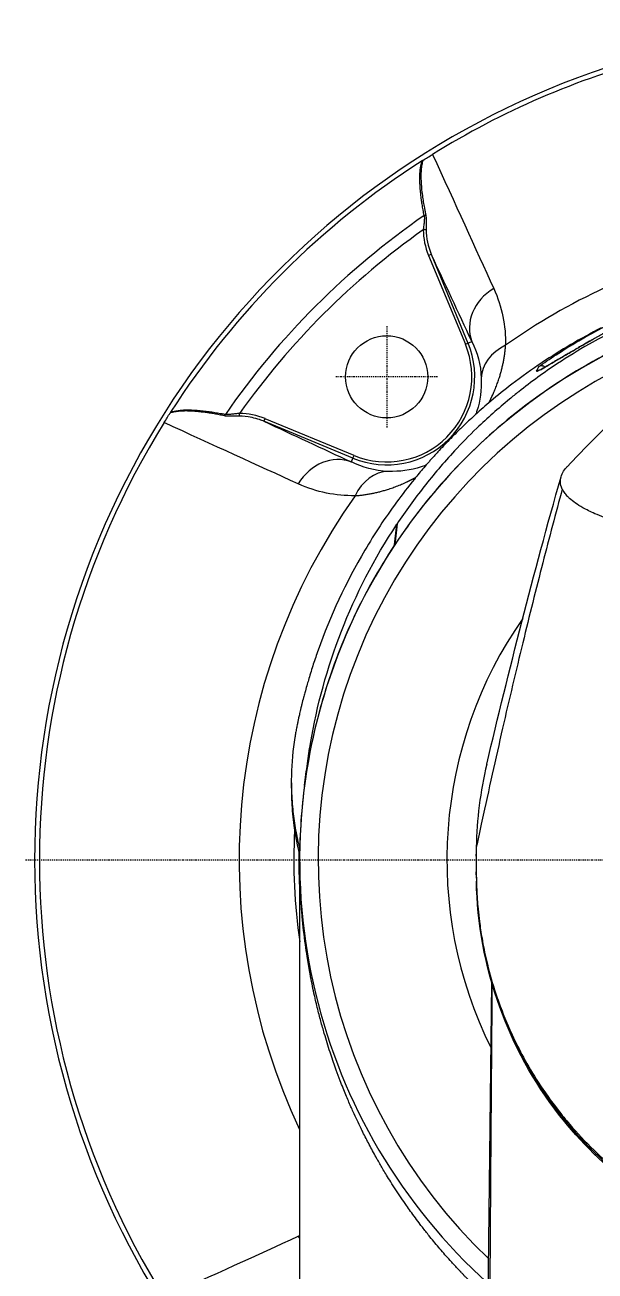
# Model space of a CAD drawing. Header units: millimetres. Extents: x 0 to 4378, y 0 to 2376.
# Drawn here: x 689.8 to 748.8, y 2123.9 to 2252.8 of the extents above; entities that cross this region are included whole.
import ezdxf

# ---------------------------------------------------------------- set-up
doc = ezdxf.new("R2010")
doc.units = ezdxf.units.MM
doc.header["$LTSCALE"] = 0.2
doc.linetypes.add('CENTER2', pattern=[1.125, 0.75, -0.125, 0.125, -0.125])
doc.layers.add('02_Center Line', color=1, linetype='CENTER2')

# ---------------------------------------------------------------- blocks, each defined once
blk = doc.blocks.new('A$Ce3085cef_1')
for p, q in [((-45.92, 65.21), (-46.21, 65.21)), ((-45.67, 62.57), (-45.4, 62.69)), ((-45.67, 62.57), (-41.86, 53.37)), ((-45.4, 62.69), (-41.59, 53.49)), ((-41.86, 53.37), (-41.59, 53.49)), ((-41.59, 53.49), (-41.19, 53.65)), ((-33.63, 51), (-33.63, 51)), ((-65.21, 45.92), (-65.21, 46.21)), ((-62.69, 45.4), (-62.57, 45.67)), ((-53.49, 41.59), (-62.69, 45.4)), ((-53.37, 41.86), (-62.57, 45.67)), ((-53.65, 41.19), (-53.49, 41.59)), ((-53.49, 41.59), (-53.37, 41.86)), ((-61.38, 39.94), (-61.38, 39.94)), ((-49.18, 32.6), (-48.94, 34.75)), ((-48.93, 34.78), (-49.17, 32.62)), ((-49.18, 32.6), (-49.17, 32.62)), ((-59.86, 7.42), (-59.86, 8.13)), ((-59, 0), (-59, -74.2)), ((-40.73, 0.44), (-40.73, 0.6)), ((-40.73, -1.39), (-40.73, -1.23)), ((-39.53, -49), (-39.14, -12.69)), ((-39.14, -12.62), (-39.14, -12.62)), ((-39.11, -12.71), (-39.11, -12.71)), ((-61.38, -39.94), (-61.38, -39.94)), ((-43.09, -40.3), (-43.09, -40.3)), ((-43, -40.4), (-43, -40.4)), ((-42.76, -40.66), (-42.76, -40.66))]:
    blk.add_line(p, q)
blk.add_circle((-50, 50), 4.25)
for centre, radius, start, end in [((0, 0), 86.41, 313.0605, 226.9395), ((0, 0), 85.91, 104.9603, 121.7952), ((0, 0), 85.92, 122.6363, 147.3637), ((0, 0), 81.08, 124.6661, 145.3339), ((0, 0), 79.93, 125.3231, 144.6769), ((0, 0), 59, 311.9888, 228.0112), ((0, 0), 65.26, 114.8304, 125.2904), ((0, 0), 57.09, 313.6982, 226.3018), ((-50, 50), 9.11, 247.5, 22.5), ((-50, 50), 8.81, 247.5, 22.5), ((0, 0), 85.91, 148.2048, 211.7952), ((0, 0), 65.26, 144.7096, 205.2927), ((0, 0), 43.77, 145.1642, 206.3904), ((0, 0), 59.6, 177.0796, 188.1497), ((0, 0), 59.09, 179.251, 183.1915)]:
    blk.add_arc(centre, radius, start, end)
for centre, major_axis, ratio, start_param, end_param in [((-46.52, 72.21), (0.343, 0.23), 0.030296, 0.66307, 0.975161), ((-46.25, 66.87), (0.294, 0.06), 0.73863, 5.018432, 5.756015), ((-13.5, 67.82), (32.68, 3.26), 0.454652, 3.098, 3.27804), ((-14.18, 67.61), (31.71, 2.94), 0.454366, 3.103899, 3.281624), ((-36.57, 55.56), (-4.53, -2.11), 0.855881, 4.837604, 6.232548), ((-35.22, 49.76), (-5, -0.1), 0.810651, 5.214974, 6.238464), ((-34.2, 50.18), (0.465, -0.185), 0.998028, 1.985095, 2.563193), ((-34.2, 50.18), (0.465, -0.185), 0.998028, 1.953688, 1.955175), ((-72.21, 46.52), (0.23, 0.343), 0.030296, 2.166434, 2.478523), ((-66.87, 46.25), (0.06, 0.294), 0.73863, 3.668763, 4.406346), ((-67.82, 13.5), (3.26, 32.68), 0.454648, 6.146738, 6.326777), ((-67.61, 38.02), (-1.2, 4.86), 0.9987, 6.137925, 6.137928), ((-55.56, 36.57), (2.11, 4.53), 0.855881, 0.050637, 1.445582), ((-49.76, 35.22), (0.1, 5), 0.810651, 0.044721, 1.068212), ((41.88, -1.42), (-82.61, 0.01), 0.707534, 0.001915, 0.013041), ((-55.56, -36.57), (-2.11, 4.53), 0.855881, 1.696011, 1.751475)]:
    blk.add_ellipse(centre, major_axis=major_axis, ratio=ratio, start_param=start_param, end_param=end_param)
for points, knots in [([(-46.12, 66.68), (-46.16, 66.88), (-46.19, 67.07), (-46.23, 67.27), (-46.27, 67.47), (-46.3, 67.67), (-46.33, 67.87), (-46.36, 68.02), (-46.38, 68.18), (-46.4, 68.33), (-46.42, 68.52), (-46.45, 68.7), (-46.47, 68.88), (-46.48, 68.96), (-46.48, 69.03), (-46.49, 69.11), (-46.5, 69.22), (-46.51, 69.34), (-46.52, 69.46), (-46.52, 69.46), (-46.52, 69.47), (-46.52, 69.48), (-46.53, 69.52), (-46.53, 69.55), (-46.53, 69.58), (-46.54, 69.62), (-46.54, 69.65), (-46.54, 69.69), (-46.54, 69.72), (-46.54, 69.75), (-46.55, 69.78), (-46.55, 69.8), (-46.55, 69.82), (-46.55, 69.84), (-46.56, 69.94), (-46.56, 70.04), (-46.56, 70.13), (-46.57, 70.25), (-46.57, 70.36), (-46.57, 70.46), (-46.57, 70.62), (-46.57, 70.76), (-46.57, 70.9), (-46.56, 70.97), (-46.56, 71.04), (-46.56, 71.1), (-46.55, 71.15), (-46.55, 71.2), (-46.55, 71.25), (-46.54, 71.3), (-46.54, 71.35), (-46.53, 71.39), (-46.53, 71.43), (-46.52, 71.46), (-46.52, 71.5), (-46.51, 71.54), (-46.51, 71.57), (-46.5, 71.61), (-46.5, 71.64), (-46.49, 71.67), (-46.49, 71.71), (-46.48, 71.73), (-46.48, 71.76), (-46.48, 71.78), (-46.47, 71.83), (-46.46, 71.88), (-46.45, 71.93), (-46.43, 71.98), (-46.42, 72.03), (-46.41, 72.08), (-46.4, 72.12), (-46.39, 72.17), (-46.37, 72.22), (-46.36, 72.26), (-46.35, 72.31), (-46.34, 72.35)], [0, 0, 0, 0, 0.0860212, 0.0860212, 0.0860212, 0.1773867, 0.1773867, 0.1773867, 0.25, 0.25, 0.25, 0.3384981, 0.3384981, 0.3384981, 0.375, 0.375, 0.375, 0.4338257, 0.4338257, 0.4338257, 0.4375, 0.4375, 0.4375, 0.4562759, 0.4562759, 0.4562759, 0.4745582, 0.4745582, 0.4745582, 0.4912236, 0.4912236, 0.4912236, 0.5, 0.5, 0.5, 0.5445312, 0.5445312, 0.5445312, 0.5987815, 0.5987815, 0.5987815, 0.6787887, 0.6787887, 0.6787887, 0.7184514, 0.7184514, 0.7184514, 0.75, 0.75, 0.75, 0.7796611, 0.7796611, 0.7796611, 0.8067015, 0.8067015, 0.8067015, 0.832703, 0.832703, 0.832703, 0.8569704, 0.8569704, 0.8569704, 0.875, 0.875, 0.875, 0.9087868, 0.9087868, 0.9087868, 0.9416334, 0.9416334, 0.9416334, 0.9729024, 0.9729024, 0.9729024, 0.9999998, 0.9999998, 0.9999998, 0.9999998]), ([(-46.26, 72.4), (-46.28, 72.33), (-46.3, 72.25), (-46.32, 72.17), (-46.34, 72.09), (-46.35, 72.01), (-46.37, 71.93), (-46.38, 71.85), (-46.39, 71.77), (-46.41, 71.69), (-46.41, 71.65), (-46.42, 71.62), (-46.42, 71.58), (-46.42, 71.54), (-46.43, 71.5), (-46.43, 71.45), (-46.44, 71.38), (-46.45, 71.3), (-46.45, 71.23), (-46.45, 71.21), (-46.45, 71.18), (-46.45, 71.16), (-46.46, 71.12), (-46.46, 71.08), (-46.46, 71.03), (-46.46, 71), (-46.46, 70.98), (-46.46, 70.95), (-46.46, 70.9), (-46.46, 70.86), (-46.46, 70.81), (-46.46, 70.77), (-46.46, 70.72), (-46.46, 70.68), (-46.46, 70.64), (-46.46, 70.6), (-46.46, 70.57), (-46.46, 70.49), (-46.46, 70.41), (-46.45, 70.32), (-46.45, 70.24), (-46.45, 70.16), (-46.44, 70.07), (-46.44, 70.02), (-46.43, 69.96), (-46.43, 69.89), (-46.42, 69.78), (-46.41, 69.66), (-46.4, 69.54), (-46.38, 69.28), (-46.35, 69.02), (-46.31, 68.76), (-46.28, 68.54), (-46.25, 68.32), (-46.21, 68.1), (-46.18, 67.89), (-46.14, 67.68), (-46.1, 67.47), (-46.09, 67.42), (-46.08, 67.37), (-46.07, 67.33), (-46.05, 67.19), (-46.02, 67.05), (-45.99, 66.91), (-45.98, 66.88), (-45.98, 66.85), (-45.97, 66.81)], [0, 0, 0, 0, 0.0495997, 0.0495997, 0.0495997, 0.0996998, 0.0996998, 0.0996998, 0.1479286, 0.1479286, 0.1479286, 0.1695977, 0.1695977, 0.1695977, 0.1944017, 0.1944017, 0.1944017, 0.2379078, 0.2379078, 0.2379078, 0.25, 0.25, 0.25, 0.2753771, 0.2753771, 0.2753771, 0.2932173, 0.2932173, 0.2932173, 0.3221041, 0.3221041, 0.3221041, 0.3516573, 0.3516573, 0.3516573, 0.375, 0.375, 0.375, 0.4227995, 0.4227995, 0.4227995, 0.4685914, 0.4685914, 0.4685914, 0.5, 0.5, 0.5, 0.5610134, 0.5610134, 0.5610134, 0.691371, 0.691371, 0.691371, 0.7986024, 0.7986024, 0.7986024, 0.8993012, 0.8993012, 0.8993012, 0.9212891, 0.9212891, 0.9212891, 0.9852311, 0.9852311, 0.9852311, 1, 1, 1, 1]), ([(-46.26, 72.4), (-46.1, 72.5), (-45.94, 72.6), (-45.77, 72.7), (-45.61, 72.8), (-45.43, 72.91), (-45.26, 73.02)], [-0.1212579, -0.1212579, -0.1212579, -0.1212579, -0.0607336, -0.0607336, -0.0607336, 0, 0, 0, 0]), ([(-46.12, 66.68), (-46.11, 66.65), (-46.11, 66.61), (-46.11, 66.57), (-46.1, 66.52), (-46.1, 66.47), (-46.1, 66.42), (-46.1, 66.37), (-46.11, 66.32), (-46.11, 66.26), (-46.11, 66.21), (-46.12, 66.15), (-46.12, 66.09), (-46.13, 66.02), (-46.13, 65.96), (-46.14, 65.89), (-46.15, 65.82), (-46.16, 65.75), (-46.16, 65.68), (-46.17, 65.61), (-46.18, 65.53), (-46.19, 65.46), (-46.2, 65.38), (-46.2, 65.31), (-46.21, 65.23), (-46.21, 65.23), (-46.21, 65.22), (-46.21, 65.21)], [0, 0, 0, 0, 0.104331, 0.104331, 0.104331, 0.216289, 0.216289, 0.216289, 0.331368, 0.331368, 0.331368, 0.451173, 0.451173, 0.451173, 0.576064, 0.576064, 0.576064, 0.708718, 0.708718, 0.708718, 0.845444, 0.845444, 0.845444, 0.986105, 0.986105, 0.986105, 1, 1, 1, 1]), ([(-45.97, 66.81), (-45.96, 66.79), (-45.96, 66.77), (-45.96, 66.74), (-45.95, 66.72), (-45.95, 66.69), (-45.95, 66.67), (-45.94, 66.64), (-45.94, 66.61), (-45.94, 66.58), (-45.93, 66.55), (-45.93, 66.52), (-45.93, 66.49), (-45.93, 66.46), (-45.93, 66.43), (-45.93, 66.39), (-45.92, 66.36), (-45.92, 66.32), (-45.92, 66.29), (-45.92, 66.25), (-45.92, 66.21), (-45.92, 66.17), (-45.92, 66.14), (-45.92, 66.11), (-45.92, 66.08), (-45.92, 66.03), (-45.92, 65.99), (-45.92, 65.94), (-45.92, 65.89), (-45.92, 65.84), (-45.92, 65.79), (-45.92, 65.74), (-45.92, 65.69), (-45.92, 65.64), (-45.92, 65.59), (-45.92, 65.54), (-45.92, 65.49), (-45.92, 65.45), (-45.92, 65.4), (-45.92, 65.35), (-45.92, 65.31), (-45.92, 65.26), (-45.92, 65.21)], [0, 0, 0, 0, 0.0625, 0.0625, 0.0625, 0.122015, 0.122015, 0.122015, 0.182135, 0.182135, 0.182135, 0.243265, 0.243265, 0.243265, 0.307449, 0.307449, 0.307449, 0.372844, 0.372844, 0.372844, 0.441719, 0.441719, 0.441719, 0.5, 0.5, 0.5, 0.584963, 0.584963, 0.584963, 0.67216, 0.67216, 0.67216, 0.759214, 0.759214, 0.759214, 0.843896, 0.843896, 0.843896, 0.922454, 0.922454, 0.922454, 1, 1, 1, 1]), ([(-18.14, 58.21), (-19.24, 57.85), (-20.32, 57.47), (-22.43, 56.64), (-23.47, 56.19), (-25.18, 55.41), (-25.84, 55.09), (-27.37, 54.31), (-28.23, 53.85), (-30.19, 52.73), (-31.27, 52.07), (-33.72, 50.45), (-35.06, 49.47), (-36.66, 48.21), (-36.98, 47.95), (-38.47, 46.72), (-39.6, 45.72), (-41.48, 43.91), (-42.25, 43.13), (-44.11, 41.12), (-45.16, 39.88), (-47.14, 37.36), (-48.06, 36.08), (-48.93, 34.78)], [0, 0, 0, 0, 0.36371, 0.36371, 0.725023, 0.725023, 0.964251, 0.964251, 1.282808, 1.282808, 1.706122, 1.706122, 2.270542, 2.270542, 2.412652, 2.412652, 2.94517, 2.94517, 3.344589, 3.344589, 3.942997, 3.942997, 4.541116, 4.541116, 4.541116, 4.541116]), ([(-18.22, 56.13), (-19.98, 55.56), (-21.68, 54.91), (-24.98, 53.49), (-26.58, 52.72), (-31.18, 50.23), (-34, 48.34), (-39.15, 44.27), (-41.48, 42.08), (-45.67, 37.49), (-47.53, 35.09), (-49.17, 32.62)], [-1, -1, -1, -1, -0.875, -0.875, -0.75, -0.75, -0.5, -0.5, -0.25, -0.25, 0, 0, 0, 0]), ([(-25.77, 55.58), (-25.77, 55.58), (-25.77, 55.56), (-25.8, 55.53), (-25.83, 55.51), (-25.89, 55.47), (-25.94, 55.44), (-26.04, 55.37), (-26.1, 55.33), (-26.18, 55.28), (-26.19, 55.28), (-26.2, 55.27), (-26.25, 55.25), (-26.3, 55.21), (-26.38, 55.17), (-26.39, 55.16), (-26.4, 55.16), (-26.46, 55.12), (-26.52, 55.08), (-26.58, 55.05), (-26.69, 54.99), (-26.8, 54.92), (-26.93, 54.86), (-27.02, 54.8), (-27.11, 54.75), (-27.35, 54.62), (-27.5, 54.53), (-27.69, 54.43), (-27.72, 54.41), (-27.75, 54.39), (-27.91, 54.3), (-28.08, 54.21), (-28.3, 54.09), (-28.34, 54.07), (-28.37, 54.04), (-28.53, 53.95), (-28.7, 53.86), (-28.86, 53.77), (-29.08, 53.64), (-29.31, 53.52), (-29.61, 53.34), (-29.69, 53.3), (-29.76, 53.25), (-29.9, 53.18), (-30.03, 53.1), (-30.18, 53.02), (-30.21, 53), (-30.23, 52.98), (-30.39, 52.9), (-30.55, 52.8), (-30.73, 52.69), (-30.75, 52.68), (-30.77, 52.67), (-30.97, 52.56), (-31.17, 52.44), (-31.38, 52.32), (-31.43, 52.29), (-31.49, 52.25), (-31.63, 52.17), (-31.7, 52.13), (-31.78, 52.08), (-31.86, 52.04), (-31.93, 51.99), (-32.01, 51.94), (-32.04, 51.93), (-32.06, 51.92), (-32.08, 51.9), (-32.12, 51.88), (-32.16, 51.86), (-32.33, 51.76), (-32.49, 51.66), (-32.66, 51.57), (-32.67, 51.56), (-32.68, 51.55), (-32.84, 51.46), (-33, 51.37), (-33.16, 51.27), (-33.25, 51.22), (-33.33, 51.17), (-33.47, 51.09), (-33.52, 51.06), (-33.57, 51.03), (-33.61, 51.01), (-33.64, 50.99), (-33.67, 50.97), (-33.68, 50.97), (-33.69, 50.96), (-33.73, 50.94), (-33.77, 50.92), (-33.81, 50.89), (-33.89, 50.85), (-33.97, 50.81), (-34.08, 50.74), (-34.13, 50.72), (-34.16, 50.7), (-34.23, 50.66), (-34.29, 50.63), (-34.36, 50.6), (-34.39, 50.59), (-34.41, 50.58), (-34.44, 50.57), (-34.46, 50.56), (-34.49, 50.57), (-34.5, 50.57), (-34.49, 50.59)], [0, 0, 0, 0, 0.03125, 0.03125, 0.061049, 0.061049, 0.090899, 0.090899, 0.120824, 0.120824, 0.125, 0.125, 0.125, 0.140489, 0.140489, 0.142857, 0.142857, 0.142857, 0.160714, 0.160714, 0.160714, 0.1875, 0.1875, 0.1875, 0.210358, 0.210358, 0.243287, 0.243287, 0.25, 0.25, 0.25, 0.275832, 0.275832, 0.28125, 0.28125, 0.28125, 0.3125, 0.3125, 0.3125, 0.35959, 0.35959, 0.375, 0.375, 0.375, 0.403754, 0.403754, 0.410714, 0.410714, 0.410714, 0.442869, 0.442869, 0.446429, 0.446429, 0.446429, 0.5, 0.5, 0.5, 0.518047, 0.518047, 0.535714, 0.535714, 0.535714, 0.552984, 0.552984, 0.559524, 0.559524, 0.559524, 0.571429, 0.571429, 0.571429, 0.637279, 0.637279, 0.642857, 0.642857, 0.642857, 0.696429, 0.696429, 0.696429, 0.725471, 0.725471, 0.75, 0.75, 0.75, 0.76604, 0.76604, 0.775, 0.775, 0.775, 0.8, 0.8, 0.8, 0.828752, 0.828752, 0.85, 0.85, 0.85, 0.900603, 0.900603, 0.925, 0.925, 0.925, 0.9625, 0.9625, 1, 1, 1, 1]), ([(-34.26, 51.08), (-33.27, 51.77), (-31.84, 52.73), (-28.2, 54.86), (-26.71, 55.58), (-26.25, 55.8)], [0.000001, 0.000001, 0.000001, 0.000001, 0.4227583, 0.4227583, 0.9030819, 0.9030819, 0.9030819, 0.9030819]), ([(-27.82, 55.06), (-29.96, 53.96), (-32, 52.76), (-35, 50.75), (-36.04, 50), (-37.79, 48.66), (-38.53, 48.07), (-39.77, 47.01), (-40.3, 46.55), (-41.2, 45.74), (-41.57, 45.39), (-42.23, 44.77), (-42.5, 44.5), (-43.18, 43.83), (-43.58, 43.42), (-44.17, 42.8), (-44.37, 42.59), (-44.66, 42.28), (-44.75, 42.18), (-44.91, 42), (-45.12, 41.78), (-45.13, 41.76)], [-0.7740808, -0.7740808, -0.7740808, -0.7740808, -0.5327062, -0.5327062, -0.3979983, -0.3979983, -0.2969518, -0.2969518, -0.2212528, -0.2212528, -0.1644969, -0.1644969, -0.1220109, -0.1220109, -0.0582532, -0.0582532, -0.0264379, -0.0264379, -0.0105309, -0.0105309, -0.000001, -0.000001, -0.000001, -0.000001]), ([(-34.3, 50.64), (-34.3, 50.64), (-34.29, 50.64), (-34.26, 50.66), (-34.21, 50.68), (-34.02, 50.78), (-33.82, 50.89), (-33.21, 51.24), (-32.71, 51.54), (-31.77, 52.09), (-31.39, 52.31), (-30.65, 52.74), (-30.3, 52.95), (-29.65, 53.32), (-29.37, 53.48), (-28.95, 53.72), (-28.82, 53.79), (-28.69, 53.87)], [0.150325, 0.150325, 0.150325, 0.150325, 0.176991, 0.176991, 0.268181, 0.268181, 0.458881, 0.458881, 0.777314, 0.777314, 0.953695, 0.953695, 1.097665, 1.097665, 1.198559, 1.198559, 1.243983, 1.243983, 1.243983, 1.243983]), ([(-34.49, 50.59), (-34.46, 50.65), (-34.44, 50.71), (-34.39, 50.83), (-34.36, 50.88), (-34.32, 50.96), (-34.3, 50.99), (-34.28, 51.04), (-34.27, 51.06), (-34.26, 51.08)], [-1, -1, -1, -1, -0.6676267, -0.6676267, -0.3286444, -0.3286444, -0.1465007, -0.1465007, 0, 0, 0, 0]), ([(-34.26, 51.08), (-34.24, 51.09), (-34.23, 51.1), (-34.19, 51.12), (-34.18, 51.12), (-34.14, 51.14), (-34.11, 51.15), (-34.05, 51.16), (-34.02, 51.17), (-33.95, 51.17), (-33.91, 51.16), (-33.82, 51.14), (-33.77, 51.11), (-33.69, 51.05), (-33.66, 51.03), (-33.63, 51)], [0, 0, 0, 0, 0.0059452, 0.0059452, 0.0117464, 0.0117464, 0.01975225, 0.01975225, 0.02943891, 0.02943891, 0.0450131, 0.0450131, 0.07103874, 0.07103874, 0.08779851, 0.08779851, 0.08779851, 0.08779851]), ([(-40.22, 49.84), (-40.17, 48.66), (-40.33, 47.55), (-40.71, 46.35), (-40.74, 46.23), (-40.79, 46.11)], [0, 0, 0, 0, 0.25, 0.25, 0.2765921, 0.2765921, 0.2765921, 0.2765921]), ([(-66.81, 45.97), (-66.99, 46.01), (-67.16, 46.04), (-67.33, 46.07), (-67.5, 46.11), (-67.67, 46.14), (-67.84, 46.17), (-68.01, 46.2), (-68.18, 46.23), (-68.34, 46.25), (-68.36, 46.26), (-68.38, 46.26), (-68.4, 46.26), (-68.57, 46.29), (-68.74, 46.31), (-68.9, 46.33), (-68.98, 46.34), (-69.07, 46.35), (-69.15, 46.36), (-69.21, 46.37), (-69.27, 46.37), (-69.34, 46.38), (-69.41, 46.39), (-69.47, 46.39), (-69.54, 46.4), (-69.6, 46.41), (-69.66, 46.41), (-69.73, 46.42), (-69.79, 46.42), (-69.85, 46.43), (-69.91, 46.43), (-69.99, 46.44), (-70.07, 46.44), (-70.15, 46.45), (-70.22, 46.45), (-70.3, 46.45), (-70.37, 46.46), (-70.43, 46.46), (-70.5, 46.46), (-70.57, 46.46), (-70.63, 46.46), (-70.69, 46.47), (-70.76, 46.47), (-70.82, 46.47), (-70.88, 46.46), (-70.95, 46.46), (-71, 46.46), (-71.06, 46.46), (-71.12, 46.46), (-71.14, 46.46), (-71.16, 46.46), (-71.18, 46.45), (-71.26, 46.45), (-71.33, 46.44), (-71.41, 46.44), (-71.47, 46.43), (-71.52, 46.43), (-71.58, 46.42), (-71.6, 46.42), (-71.63, 46.41), (-71.65, 46.41), (-71.73, 46.4), (-71.81, 46.39), (-71.89, 46.37), (-71.98, 46.36), (-72.06, 46.34), (-72.14, 46.32), (-72.21, 46.31), (-72.29, 46.29), (-72.37, 46.27), (-72.38, 46.26), (-72.39, 46.26), (-72.4, 46.26)], [0, 0, 0, 0, 0.0784847, 0.0784847, 0.0784847, 0.1585424, 0.1585424, 0.1585424, 0.2406751, 0.2406751, 0.2406751, 0.25, 0.25, 0.25, 0.3337441, 0.3337441, 0.3337441, 0.375, 0.375, 0.375, 0.4074623, 0.4074623, 0.4074623, 0.439265, 0.439265, 0.439265, 0.4696325, 0.4696325, 0.4696325, 0.5, 0.5, 0.5, 0.5440557, 0.5440557, 0.5440557, 0.5857032, 0.5857032, 0.5857032, 0.6264476, 0.6264476, 0.6264476, 0.6657152, 0.6657152, 0.6657152, 0.7044426, 0.7044426, 0.7044426, 0.7381098, 0.7381098, 0.7381098, 0.75, 0.75, 0.75, 0.7949179, 0.7949179, 0.7949179, 0.828766, 0.828766, 0.828766, 0.8423676, 0.8423676, 0.8423676, 0.8923443, 0.8923443, 0.8923443, 0.9427104, 0.9427104, 0.9427104, 0.9922919, 0.9922919, 0.9922919, 1, 1, 1, 1]), ([(-72.35, 46.34), (-72.27, 46.36), (-72.19, 46.38), (-72.11, 46.4), (-72.02, 46.42), (-71.94, 46.44), (-71.85, 46.46), (-71.8, 46.47), (-71.76, 46.48), (-71.71, 46.49), (-71.62, 46.5), (-71.53, 46.51), (-71.44, 46.53), (-71.42, 46.53), (-71.39, 46.53), (-71.37, 46.53), (-71.35, 46.54), (-71.32, 46.54), (-71.29, 46.54), (-71.26, 46.55), (-71.23, 46.55), (-71.2, 46.55), (-71.17, 46.55), (-71.14, 46.56), (-71.11, 46.56), (-71.08, 46.56), (-71.05, 46.56), (-71.03, 46.56), (-70.99, 46.57), (-70.94, 46.57), (-70.9, 46.57), (-70.83, 46.57), (-70.76, 46.57), (-70.68, 46.57), (-70.61, 46.57), (-70.54, 46.57), (-70.46, 46.57), (-70.45, 46.57), (-70.45, 46.57), (-70.44, 46.57), (-70.39, 46.57), (-70.35, 46.57), (-70.29, 46.57), (-70.24, 46.57), (-70.19, 46.57), (-70.14, 46.56), (-70.09, 46.56), (-70.03, 46.56), (-69.98, 46.56), (-69.92, 46.55), (-69.86, 46.55), (-69.8, 46.55), (-69.78, 46.55), (-69.75, 46.54), (-69.73, 46.54), (-69.64, 46.54), (-69.55, 46.53), (-69.46, 46.52), (-69.24, 46.5), (-69.02, 46.48), (-68.8, 46.46), (-68.61, 46.44), (-68.41, 46.41), (-68.21, 46.38), (-68.02, 46.36), (-67.83, 46.33), (-67.63, 46.29), (-67.44, 46.26), (-67.26, 46.23), (-67.06, 46.19), (-66.94, 46.17), (-66.81, 46.14), (-66.68, 46.12)], [0.0000002, 0.0000002, 0.0000002, 0.0000002, 0.0476556, 0.0476556, 0.0476556, 0.0973183, 0.0973183, 0.0973183, 0.125, 0.125, 0.125, 0.1748511, 0.1748511, 0.1748511, 0.1875, 0.1875, 0.1875, 0.2015021, 0.2015021, 0.2015021, 0.2162423, 0.2162423, 0.2162423, 0.2322947, 0.2322947, 0.2322947, 0.25, 0.25, 0.25, 0.2795113, 0.2795113, 0.2795113, 0.3272557, 0.3272557, 0.3272557, 0.3710416, 0.3710416, 0.3710416, 0.375, 0.375, 0.375, 0.401947, 0.401947, 0.401947, 0.4290933, 0.4290933, 0.4290933, 0.456884, 0.456884, 0.456884, 0.4866378, 0.4866378, 0.4866378, 0.5, 0.5, 0.5, 0.5477602, 0.5477602, 0.5477602, 0.6608201, 0.6608201, 0.6608201, 0.7584261, 0.7584261, 0.7584261, 0.852232, 0.852232, 0.852232, 0.9417163, 0.9417163, 0.9417163, 1, 1, 1, 1]), ([(-73.02, 45.26), (-72.91, 45.43), (-72.8, 45.6), (-72.7, 45.77), (-72.6, 45.94), (-72.5, 46.1), (-72.4, 46.26)], [-0.1213984, -0.1213984, -0.1213984, -0.1213984, -0.0607472, -0.0607472, -0.0607472, -0.0000244, -0.0000244, -0.0000244, -0.0000244]), ([(-65.21, 45.92), (-65.25, 45.92), (-65.28, 45.92), (-65.31, 45.92), (-65.35, 45.92), (-65.38, 45.92), (-65.42, 45.92), (-65.45, 45.92), (-65.49, 45.92), (-65.52, 45.92), (-65.56, 45.92), (-65.59, 45.92), (-65.63, 45.92), (-65.66, 45.92), (-65.69, 45.92), (-65.73, 45.92), (-65.76, 45.92), (-65.79, 45.92), (-65.83, 45.92), (-65.86, 45.92), (-65.89, 45.92), (-65.92, 45.92), (-65.95, 45.92), (-65.99, 45.92), (-66.02, 45.92), (-66.04, 45.92), (-66.06, 45.92), (-66.08, 45.92), (-66.13, 45.92), (-66.19, 45.92), (-66.24, 45.92), (-66.3, 45.92), (-66.36, 45.92), (-66.41, 45.93), (-66.47, 45.93), (-66.53, 45.93), (-66.59, 45.94), (-66.64, 45.94), (-66.69, 45.95), (-66.73, 45.95), (-66.76, 45.96), (-66.79, 45.96), (-66.81, 45.97)], [0, 0, 0, 0, 0.056277, 0.056277, 0.056277, 0.116633, 0.116633, 0.116633, 0.178657, 0.178657, 0.178657, 0.241086, 0.241086, 0.241086, 0.302542, 0.302542, 0.302542, 0.360805, 0.360805, 0.360805, 0.416855, 0.416855, 0.416855, 0.469457, 0.469457, 0.469457, 0.5, 0.5, 0.5, 0.591428, 0.591428, 0.591428, 0.694988, 0.694988, 0.694988, 0.816826, 0.816826, 0.816826, 0.929793, 0.929793, 0.929793, 1, 1, 1, 1]), ([(-65.21, 46.21), (-65.29, 46.21), (-65.36, 46.2), (-65.5, 46.18), (-65.58, 46.18), (-65.72, 46.16), (-65.79, 46.15), (-65.92, 46.14), (-65.98, 46.13), (-66.11, 46.12), (-66.17, 46.11), (-66.28, 46.11), (-66.33, 46.1), (-66.43, 46.1), (-66.48, 46.1), (-66.57, 46.1), (-66.61, 46.11), (-66.66, 46.11), (-66.67, 46.11), (-66.68, 46.12)], [0, 0, 0, 0, 0.138562, 0.138562, 0.2725109, 0.2725109, 0.4011572, 0.4011572, 0.5244389, 0.5244389, 0.6433292, 0.6433292, 0.7548317, 0.7548317, 0.8627911, 0.8627911, 0.9661477, 0.9661477, 1, 1, 1, 1]), ([(-62.69, 45.4), (-62.81, 45.45), (-62.96, 45.51), (-63.37, 45.64), (-63.66, 45.72), (-64.46, 45.89), (-64.9, 45.92), (-65.21, 45.92)], [0, 0, 0, 0, 0.25, 0.25, 0.5, 0.5, 0.9999999, 0.9999999, 0.9999999, 0.9999999]), ([(-45.13, 41.76), (-45.15, 41.74), (-45.34, 41.53), (-45.48, 41.37), (-45.56, 41.28), (-45.82, 40.99), (-45.99, 40.79), (-46.49, 40.21), (-46.82, 39.82), (-47.78, 38.63), (-48.39, 37.83), (-50.17, 35.41), (-51.26, 33.75), (-54.23, 28.71), (-55.84, 25.24), (-57.26, 21.23), (-57.43, 20.75), (-57.75, 19.77), (-57.9, 19.27), (-58.11, 18.58), (-58.16, 18.39), (-58.28, 17.97), (-58.35, 17.74), (-58.45, 17.36), (-58.49, 17.21), (-58.55, 16.97), (-58.58, 16.89), (-58.66, 16.57), (-58.72, 16.35), (-58.8, 16), (-58.83, 15.88), (-58.89, 15.65), (-58.91, 15.54), (-58.96, 15.34), (-58.98, 15.24), (-59.04, 15), (-59.07, 14.85), (-59.12, 14.64), (-59.13, 14.58), (-59.16, 14.47), (-59.17, 14.41), (-59.19, 14.32), (-59.19, 14.3), (-59.21, 14.2), (-59.23, 14.15), (-59.25, 14.01), (-59.27, 13.94), (-59.3, 13.79), (-59.31, 13.71), (-59.36, 13.48), (-59.39, 13.32), (-59.45, 13), (-59.47, 12.84), (-59.55, 12.35), (-59.6, 12.03), (-59.8, 10.4), (-59.88, 9.09), (-59.85, 7.03), (-59.81, 6.27), (-59.68, 4.87), (-59.6, 4.22), (-59.45, 3.25), (-59.39, 2.93), (-59.31, 2.54), (-59.3, 2.47), (-59.25, 2.25), (-59.22, 2.09), (-59.18, 1.92), (-59.17, 1.87), (-59.12, 1.63), (-59.07, 1.42), (-59.01, 1.16), (-59, 1.11), (-58.99, 1.06)], [-8.901571, -8.901571, -8.901571, -8.901571, -8.885286, -8.885286, -8.860575, -8.860575, -8.811172, -8.811172, -8.712347, -8.712347, -8.514579, -8.514579, -8.11918, -8.11918, -7.329513, -7.329513, -7.221773, -7.221773, -7.110835, -7.110835, -7.069375, -7.069375, -7.01776, -7.01776, -6.983087, -6.983087, -6.963408, -6.963408, -6.911786, -6.911786, -6.883556, -6.883556, -6.858363, -6.858363, -6.835884, -6.835884, -6.798876, -6.798876, -6.783343, -6.783343, -6.767109, -6.767109, -6.754784, -6.754784, -6.735796, -6.735796, -6.710744, -6.710744, -6.686952, -6.686952, -6.634788, -6.634788, -6.582314, -6.582314, -6.476667, -6.476667, -6.055026, -6.055026, -5.811763, -5.811763, -5.601332, -5.601332, -5.497769, -5.497769, -5.474354, -5.474354, -5.423713, -5.423713, -5.405709, -5.405709, -5.319205, -5.319205, -5.298063, -5.298063, -5.298063, -5.298063]), ([(-45.94, 40.85), (-46.11, 40.79), (-46.28, 40.73), (-47.54, 40.33), (-48.65, 40.17), (-49.84, 40.22)], [0.7113386, 0.7113386, 0.7113386, 0.7113386, 0.75, 0.75, 1, 1, 1, 1]), ([(-31.84, 38.39), (-31.95, 38.64), (-32.02, 38.86), (-32.03, 39.17), (-32.03, 39.2), (-32.03, 39.33), (-32.02, 39.43), (-31.92, 39.9), (-31.72, 40.28), (-31.35, 40.7), (-31.32, 40.73), (-31.28, 40.77)], [0.0002894, 0.0002894, 0.0002894, 0.0002894, 0.3207563, 0.3207563, 0.3624016, 0.3624016, 0.4734897, 0.4734897, 0.9178378, 0.9178378, 0.9635254, 0.9635254, 0.9635254, 0.9635254]), ([(-31.84, 38.39), (-32.52, 35.9), (-33.19, 33.35), (-34.55, 28.05), (-35.24, 25.29), (-36.63, 19.58), (-37.33, 16.64), (-38.73, 10.49), (-39.44, 7.29), (-40.34, 3.14), (-40.53, 2.24), (-40.73, 1.34)], [0.0000003, 0.0000003, 0.0000003, 0.0000003, 0.2202609, 0.2202609, 0.4494903, 0.4494903, 0.6850729, 0.6850729, 0.9320106, 0.9320106, 1, 1, 1, 1]), ([(-3.07, 31.87), (-4.44, 31.91), (-5.81, 31.97), (-8.47, 32.13), (-9.78, 32.22), (-13.64, 32.55), (-16.08, 32.85), (-19.81, 33.45), (-21.2, 33.71), (-22.66, 34.04), (-22.82, 34.08), (-24.24, 34.41), (-25.38, 34.72), (-27.16, 35.31), (-27.86, 35.57), (-28.93, 36.04), (-29.34, 36.25), (-30.27, 36.77), (-30.72, 37.09), (-31.17, 37.49), (-31.25, 37.58), (-31.44, 37.78), (-31.54, 37.91), (-31.7, 38.15), (-31.78, 38.27), (-31.84, 38.39)], [0.000007, 0.000007, 0.000007, 0.000007, 0.414147, 0.414147, 0.825596, 0.825596, 1.635283, 1.635283, 2.172697, 2.172697, 2.241989, 2.241989, 2.778153, 2.778153, 3.175709, 3.175709, 3.471349, 3.471349, 3.90974, 3.90974, 4.0185, 4.0185, 4.183321, 4.183321, 4.345382, 4.345382, 4.345382, 4.345382]), ([(-58.2, 10), (-58.11, 10.69), (-58, 11.38), (-57.22, 16), (-56.15, 19.9), (-53.2, 27.48), (-51.3, 31.18), (-48.94, 34.75)], [-3.618442, -3.618442, -3.618442, -3.618442, -3.327763, -3.327763, -1.672883, -1.672883, 0, 0, 0, 0]), ([(-48.94, 34.75), (-48.94, 34.76), (-48.93, 34.76), (-48.93, 34.77), (-48.93, 34.77), (-48.93, 34.78)], [0, 0, 0, 0, 0.001275562, 0.001275562, 0.002551095, 0.002551095, 0.002551095, 0.002551095]), ([(-49.18, 32.6), (-50.86, 30.07), (-52.32, 27.46), (-54.78, 22.14), (-55.79, 19.43), (-57.4, 13.94), (-58.01, 11.17), (-58.77, 5.83), (-58.97, 3.26), (-59, 0.69)], [-1, -1, -1, -1, -0.875, -0.875, -0.75, -0.75, -0.625, -0.625, -0.5101518, -0.5101518, -0.5101518, -0.5101518]), ([(-59.86, 7.42), (-59.86, 6.65), (-59.83, 5.87), (-59.63, 3.45), (-59.37, 1.97), (-59, 0.39)], [0.36394697, 0.36394697, 0.36394697, 0.36394697, 0.37707243, 0.37707243, 0.40504702, 0.40504702, 0.40504702, 0.40504702]), ([(-40.73, 1.34), (-40.73, 1.27), (-40.73, 1.19), (-40.73, 1.12), (-40.73, 1.08), (-40.73, 1.04), (-40.73, 1.01), (-40.73, 0.97), (-40.73, 0.93), (-40.73, 0.89), (-40.73, 0.81), (-40.73, 0.74), (-40.73, 0.66), (-40.73, 0.63), (-40.73, 0.6), (-40.73, 0.57), (-40.73, 0.53), (-40.73, 0.49), (-40.73, 0.44), (-40.73, 0.39), (-40.73, 0.35), (-40.73, 0.3), (-40.73, 0.25), (-40.73, 0.19), (-40.73, 0.14), (-40.73, 0.09), (-40.73, 0.04), (-40.73, 0), (-40.73, -0.1), (-40.73, -0.2), (-40.73, -0.3), (-40.73, -0.34), (-40.73, -0.4), (-40.73, -0.45), (-40.73, -0.53), (-40.73, -0.63), (-40.73, -0.73)], [-0.3053506, -0.3053506, -0.3053506, -0.3053506, -0.2812993, -0.2812993, -0.2812993, -0.2695389, -0.2695389, -0.2695389, -0.2571259, -0.2571259, -0.2571259, -0.2318686, -0.2318686, -0.2318686, -0.2214728, -0.2214728, -0.2214728, -0.2054105, -0.2054105, -0.2054105, -0.1855765, -0.1855765, -0.1855765, -0.1580471, -0.1580471, -0.1580471, -0.1316959, -0.1316959, -0.1316959, -0.0734957, -0.0734957, -0.0734957, -0.0446243, -0.0446243, -0.0446243, 0, 0, 0, 0]), ([(-39.49, -45.42), (-39.57, -45.34), (-39.66, -45.26), (-39.74, -45.18), (-39.94, -45), (-40.14, -44.82), (-40.33, -44.63), (-40.55, -44.43), (-40.76, -44.22), (-40.97, -44.01), (-41.22, -43.77), (-41.47, -43.52), (-41.72, -43.26), (-41.79, -43.19), (-41.85, -43.13), (-41.92, -43.06), (-41.99, -42.99), (-42.05, -42.92), (-42.12, -42.85), (-42.19, -42.78), (-42.25, -42.71), (-42.31, -42.65), (-42.32, -42.64), (-42.33, -42.63), (-42.35, -42.62), (-42.37, -42.59), (-42.39, -42.57), (-42.41, -42.54), (-42.49, -42.46), (-42.57, -42.38), (-42.64, -42.3), (-42.74, -42.2), (-42.83, -42.1), (-42.93, -42), (-43.02, -41.9), (-43.11, -41.8), (-43.2, -41.7), (-43.29, -41.6), (-43.37, -41.51), (-43.45, -41.42), (-43.8, -41.04), (-44.14, -40.64), (-44.49, -40.23), (-44.83, -39.83), (-45.18, -39.42), (-45.52, -38.99), (-45.76, -38.7), (-45.99, -38.4), (-46.23, -38.1), (-46.33, -37.97), (-46.43, -37.84), (-46.53, -37.7), (-46.87, -37.26), (-47.2, -36.81), (-47.53, -36.35), (-47.67, -36.15), (-47.82, -35.95), (-47.96, -35.74), (-48.14, -35.48), (-48.32, -35.22), (-48.51, -34.95), (-48.69, -34.68), (-48.87, -34.4), (-49.06, -34.12), (-49.23, -33.85), (-49.41, -33.57), (-49.58, -33.29), (-49.73, -33.07), (-49.87, -32.84), (-50.01, -32.61), (-50.12, -32.42), (-50.24, -32.23), (-50.35, -32.04), (-50.54, -31.71), (-50.74, -31.38), (-50.93, -31.05), (-50.98, -30.95), (-51.03, -30.85), (-51.09, -30.76), (-51.33, -30.32), (-51.57, -29.88), (-51.81, -29.43), (-52.03, -29.01), (-52.25, -28.59), (-52.46, -28.16), (-52.53, -28.03), (-52.59, -27.9), (-52.65, -27.77), (-52.93, -27.21), (-53.2, -26.64), (-53.46, -26.06), (-53.54, -25.88), (-53.62, -25.7), (-53.7, -25.52), (-53.88, -25.12), (-54.05, -24.72), (-54.22, -24.3), (-54.32, -24.07), (-54.41, -23.83), (-54.51, -23.59), (-54.61, -23.34), (-54.71, -23.09), (-54.81, -22.83), (-54.94, -22.48), (-55.08, -22.12), (-55.21, -21.75), (-55.41, -21.21), (-55.6, -20.66), (-55.78, -20.1), (-55.81, -20.02), (-55.83, -19.95), (-55.86, -19.87), (-56.06, -19.24), (-56.26, -18.6), (-56.45, -17.95), (-56.51, -17.74), (-56.57, -17.53), (-56.63, -17.32), (-56.76, -16.88), (-56.87, -16.44), (-56.99, -15.99), (-57.12, -15.5), (-57.24, -15), (-57.36, -14.49), (-57.39, -14.33), (-57.43, -14.17), (-57.47, -14), (-57.61, -13.37), (-57.74, -12.72), (-57.87, -12.07), (-57.89, -11.92), (-57.92, -11.77), (-57.95, -11.62), (-58.05, -11.08), (-58.14, -10.54), (-58.23, -9.98), (-58.29, -9.57), (-58.35, -9.16), (-58.41, -8.74), (-58.54, -7.79), (-58.65, -6.82), (-58.74, -5.84), (-58.78, -5.36), (-58.82, -4.87), (-58.85, -4.38), (-58.87, -4.11), (-58.89, -3.84), (-58.9, -3.56), (-58.91, -3.35), (-58.92, -3.14), (-58.93, -2.93), (-58.96, -2.44), (-58.97, -1.95), (-58.98, -1.46), (-58.98, -1.43), (-58.98, -1.4), (-58.99, -1.37), (-58.99, -1.16), (-58.99, -0.95), (-59, -0.73), (-59, -0.61), (-59, -0.49), (-59, -0.37), (-59, -0.24), (-59, -0.12), (-59, 0)], [0.7300236, 0.7300236, 0.7300236, 0.7300236, 0.7317897, 0.7317897, 0.7317897, 0.7358249, 0.7358249, 0.7358249, 0.7401759, 0.7401759, 0.7401759, 0.7452724, 0.7452724, 0.7452724, 0.7466567, 0.7466567, 0.7466567, 0.7480812, 0.7480812, 0.7480812, 0.749665, 0.749665, 0.749665, 0.75, 0.75, 0.75, 0.7506459, 0.7506459, 0.7506459, 0.7529589, 0.7529589, 0.7529589, 0.755946, 0.755946, 0.755946, 0.7589945, 0.7589945, 0.7589945, 0.7618354, 0.7618354, 0.7618354, 0.7735028, 0.7735028, 0.7735028, 0.7850031, 0.7850031, 0.7850031, 0.7928389, 0.7928389, 0.7928389, 0.7962581, 0.7962581, 0.7962581, 0.8073769, 0.8073769, 0.8073769, 0.8121909, 0.8121909, 0.8121909, 0.818295, 0.818295, 0.818295, 0.8245188, 0.8245188, 0.8245188, 0.8305121, 0.8305121, 0.8305121, 0.8353667, 0.8353667, 0.8353667, 0.8393489, 0.8393489, 0.8393489, 0.8460586, 0.8460586, 0.8460586, 0.8479754, 0.8479754, 0.8479754, 0.8566014, 0.8566014, 0.8566014, 0.8645334, 0.8645334, 0.8645334, 0.8669361, 0.8669361, 0.8669361, 0.8771565, 0.8771565, 0.8771565, 0.8802819, 0.8802819, 0.8802819, 0.8872176, 0.8872176, 0.8872176, 0.891197, 0.891197, 0.891197, 0.895347, 0.895347, 0.895347, 0.9011786, 0.9011786, 0.9011786, 0.9098402, 0.9098402, 0.9098402, 0.9110384, 0.9110384, 0.9110384, 0.9207209, 0.9207209, 0.9207209, 0.9238523, 0.9238523, 0.9238523, 0.9303112, 0.9303112, 0.9303112, 0.9374604, 0.9374604, 0.9374604, 0.9397577, 0.9397577, 0.9397577, 0.9486937, 0.9486937, 0.9486937, 0.9507087, 0.9507087, 0.9507087, 0.9580528, 0.9580528, 0.9580528, 0.9635355, 0.9635355, 0.9635355, 0.9759881, 0.9759881, 0.9759881, 0.9820931, 0.9820931, 0.9820931, 0.9855078, 0.9855078, 0.9855078, 0.9881263, 0.9881263, 0.9881263, 0.9940946, 0.9940946, 0.9940946, 0.9944613, 0.9944613, 0.9944613, 0.9970645, 0.9970645, 0.9970645, 0.9985406, 0.9985406, 0.9985406, 1, 1, 1, 1]), ([(-40.73, -0.73), (-40.73, -0.79), (-40.73, -0.84), (-40.73, -0.9), (-40.73, -0.97), (-40.73, -1.05), (-40.73, -1.12), (-40.73, -1.14), (-40.73, -1.15), (-40.73, -1.16)], [0, 0, 0, 0, 0.3844854, 0.3844854, 0.3844854, 0.8996816, 0.8996816, 0.8996816, 1, 1, 1, 1]), ([(-40.73, -1.16), (-40.73, -1.21), (-40.73, -1.26), (-40.73, -1.35), (-40.73, -1.39), (-40.73, -1.53), (-40.73, -1.62), (-40.73, -1.9), (-40.72, -2.08), (-40.71, -2.39), (-40.71, -2.51), (-40.69, -3.12), (-40.66, -3.61), (-40.61, -4.42), (-40.58, -4.74), (-40.51, -5.5), (-40.46, -5.93), (-40.33, -6.94), (-40.24, -7.52), (-40.01, -8.86), (-39.86, -9.62), (-39.44, -11.4), (-39.16, -12.41), (-38.66, -13.99), (-38.46, -14.56), (-38.01, -15.78), (-37.75, -16.43), (-37.33, -17.41), (-37.18, -17.75), (-36.66, -18.87), (-36.27, -19.64), (-35.38, -21.28), (-34.87, -22.15), (-33.69, -23.97), (-33.01, -24.93), (-31.89, -26.37), (-31.49, -26.86), (-30.28, -28.27), (-29.44, -29.16), (-27.71, -30.84), (-26.83, -31.63), (-25.08, -33.06), (-24.22, -33.7), (-22.55, -34.85), (-21.74, -35.37), (-19.44, -36.73), (-17.9, -37.52), (-15.04, -38.74), (-13.78, -39.21), (-11.5, -39.94), (-10.5, -40.21), (-8.72, -40.63), (-7.94, -40.79), (-5.99, -41.14), (-4.81, -41.29), (-3.01, -41.45), (-2.41, -41.49), (-1.51, -41.53), (-1.21, -41.54), (-0.75, -41.55), (-0.6, -41.55), (-0.38, -41.55), (-0.3, -41.55), (-0.19, -41.55), (-0.15, -41.56), (-0.08, -41.56), (-0.04, -41.56), (0, -41.56)], [-7.729648, -7.729648, -7.729648, -7.729648, -7.710504, -7.710504, -7.690789, -7.690789, -7.652093, -7.652093, -7.574425, -7.574425, -7.522637, -7.522637, -7.315411, -7.315411, -7.17738, -7.17738, -6.993343, -6.993343, -6.748053, -6.748053, -6.421028, -6.421028, -5.985136, -5.985136, -5.736513, -5.736513, -5.452629, -5.452629, -5.301136, -5.301136, -4.954648, -4.954648, -4.558543, -4.558543, -4.106132, -4.106132, -3.864825, -3.864825, -3.41035, -3.41035, -2.984812, -2.984812, -2.612361, -2.612361, -2.28635, -2.28635, -1.715459, -1.715459, -1.286666, -1.286666, -0.965099, -0.965099, -0.723762, -0.723762, -0.361863, -0.361863, -0.180905, -0.180905, -0.090468, -0.090468, -0.045241, -0.045241, -0.022623, -0.022623, -0.011312, -0.011312, -0.000001, -0.000001, -0.000001, -0.000001]), ([(-40.72, -2.18), (-40.71, -2.96), (-40.67, -3.74), (-40.55, -5.3), (-40.47, -6.07), (-40.26, -7.62), (-40.13, -8.39), (-39.83, -9.92), (-39.66, -10.68), (-39.27, -12.19), (-39.05, -12.95), (-38.61, -14.29), (-38.41, -14.89), (-38.13, -15.62), (-38.08, -15.75), (-37.78, -16.54), (-37.51, -17.18), (-36.93, -18.47), (-36.62, -19.11), (-35.97, -20.4), (-35.61, -21.04), (-35.08, -21.95), (-34.92, -22.22), (-34.46, -22.95), (-34.17, -23.4), (-33.66, -24.16), (-33.44, -24.48), (-33.05, -25.02), (-32.88, -25.26), (-32.43, -25.86), (-32.15, -26.22), (-31.7, -26.77), (-31.54, -26.97), (-31.25, -27.31), (-31.13, -27.46), (-30.98, -27.64), (-30.95, -27.67), (-30.9, -27.73), (-30.88, -27.75), (-30.83, -27.8), (-30.81, -27.83), (-30.79, -27.86), (-30.78, -27.87), (-30.77, -27.87), (-30.77, -27.87), (-30.66, -28), (-30.54, -28.14), (-30.29, -28.42), (-30.16, -28.56), (-29.89, -28.85), (-29.74, -29), (-29.45, -29.31), (-29.29, -29.47), (-28.97, -29.8), (-28.8, -29.96), (-28.46, -30.3), (-28.28, -30.47), (-27.91, -30.82), (-27.72, -31), (-27.33, -31.36), (-27.13, -31.54), (-26.78, -31.84), (-26.63, -31.96), (-26.26, -32.28), (-26.02, -32.48), (-25.54, -32.86), (-25.3, -33.05), (-25.04, -33.26), (-25.03, -33.27), (-24.78, -33.46), (-24.53, -33.64), (-24.04, -34.01), (-23.78, -34.19), (-23.3, -34.52), (-23.08, -34.68), (-22.59, -35.01), (-22.31, -35.19), (-21.75, -35.55), (-21.46, -35.73), (-20.96, -36.02), (-20.76, -36.14), (-20.25, -36.44), (-19.93, -36.61), (-19.5, -36.85), (-19.38, -36.92), (-19.04, -37.1), (-18.81, -37.21), (-18.51, -37.36), (-18.45, -37.4), (-18.31, -37.47), (-18.24, -37.5), (-18.11, -37.57), (-18.04, -37.6), (-17.94, -37.65), (-17.91, -37.67), (-17.84, -37.7), (-17.8, -37.72), (-17.39, -37.91), (-17.02, -38.09), (-16.28, -38.41), (-15.91, -38.57), (-15.18, -38.87), (-14.81, -39.01), (-14.06, -39.29), (-13.69, -39.42), (-12.94, -39.68), (-12.56, -39.8), (-11.8, -40.04), (-11.42, -40.15), (-10.65, -40.36), (-10.27, -40.46), (-9.62, -40.62), (-9.36, -40.69), (-8.75, -40.82), (-8.4, -40.9), (-8.03, -40.97), (-8, -40.98), (-7.61, -41.06), (-7.26, -41.12), (-6.57, -41.24), (-6.23, -41.29), (-5.54, -41.39), (-5.2, -41.43), (-4.7, -41.49), (-4.54, -41.51), (-4.14, -41.56), (-3.9, -41.58), (-3.43, -41.62), (-3.19, -41.64), (-2.73, -41.67), (-2.5, -41.68), (-2.04, -41.71), (-1.81, -41.72), (-1.36, -41.73), (-1.13, -41.74), (-0.69, -41.75), (-0.47, -41.76), (-0.17, -41.76), (-0.08, -41.76), (0, -41.76)], [0, 0, 0, 0, 0.0414469, 0.0414469, 0.0830494, 0.0830494, 0.1249008, 0.1249008, 0.1668944, 0.1668944, 0.2091227, 0.2091227, 0.2431558, 0.2431558, 0.2509379, 0.2509379, 0.2884331, 0.2884331, 0.3266289, 0.3266289, 0.3655753, 0.3655753, 0.3827867, 0.3827867, 0.4111135, 0.4111135, 0.4312236, 0.4312236, 0.4466558, 0.4466558, 0.4704458, 0.4704458, 0.4838416, 0.4838416, 0.4937454, 0.4937454, 0.4960937, 0.4960937, 0.4975622, 0.4975622, 0.4990924, 0.4990924, 0.4998798, 0.4998798, 0.5, 0.5, 0.515625, 0.515625, 0.530681, 0.530681, 0.5455116, 0.5455116, 0.5601173, 0.5601173, 0.5745008, 0.5745008, 0.5885568, 0.5885568, 0.6024334, 0.6024334, 0.616041, 0.616041, 0.625, 0.625, 0.6389674, 0.6389674, 0.6521907, 0.6521907, 0.6529348, 0.6529348, 0.6653133, 0.6653133, 0.6774557, 0.6774557, 0.6875, 0.6875, 0.6992974, 0.6992974, 0.7108979, 0.7108979, 0.71875, 0.71875, 0.7302216, 0.7302216, 0.734375, 0.734375, 0.7421875, 0.7421875, 0.7443878, 0.7443878, 0.7465782, 0.7465782, 0.7488369, 0.7488369, 0.75, 0.75, 0.7513839, 0.7513839, 0.7649249, 0.7649249, 0.7782838, 0.7782838, 0.7918729, 0.7918729, 0.8057075, 0.8057075, 0.8199553, 0.8199553, 0.8344527, 0.8344527, 0.849373, 0.849373, 0.8597114, 0.8597114, 0.8736746, 0.8736746, 0.875, 0.875, 0.8893851, 0.8893851, 0.9040038, 0.9040038, 0.9189904, 0.9189904, 0.9263298, 0.9263298, 0.937311, 0.937311, 0.9484587, 0.9484587, 0.959783, 0.959783, 0.9713927, 0.9713927, 0.9831792, 0.9831792, 0.9952444, 0.9952444, 1, 1, 1, 1]), ([(0, -42.05), (-2.25, -42.04), (-4.51, -41.87), (-10.01, -40.95), (-13.22, -39.98), (-19.17, -37.42), (-21.95, -35.78), (-27.42, -31.71), (-29.99, -29.14), (-34.86, -22.92), (-36.9, -19.11), (-39.85, -10.98), (-40.64, -6.56), (-40.72, -2.18)], [0.000004, 0.000004, 0.000004, 0.000004, 0.674387, 0.674387, 1.694351, 1.694351, 2.75589, 2.75589, 4.060103, 4.060103, 5.739794, 5.739794, 7.576426, 7.576426, 7.576426, 7.576426]), ([(-39.11, -12.78), (-39.12, -14.32), (-39.13, -15.88), (-39.17, -20.41), (-39.19, -23.42), (-39.24, -29.49), (-39.26, -32.56), (-39.3, -38.76), (-39.32, -41.9), (-39.35, -46.37), (-39.36, -47.68), (-39.37, -49)], [0.2717126, 0.2717126, 0.2717126, 0.2717126, 0.3686379, 0.3686379, 0.5533958, 0.5533958, 0.738344, 0.738344, 0.9235709, 0.9235709, 1, 1, 1, 1])]:
    blk.add_open_spline(points, degree=3, knots=knots)
for points in [[(-45.26, 73.02), (-42.93, 67.93), (-40.82, 63.31), (-38.93, 59.15)], [(-41.19, 53.65), (-42.59, 56.67), (-43.99, 59.68), (-45.4, 62.69)], [(-38.93, 59.15), (-38.05, 57.23), (-37.68, 55.26), (-37.7, 53.26)], [(-41.19, 53.65), (-40.63, 52.52), (-40.27, 51.28), (-40.22, 49.84)], [(-59.15, 38.93), (-63.31, 40.82), (-67.93, 42.93), (-73.02, 45.26)], [(-62.69, 45.4), (-59.68, 43.99), (-56.67, 42.59), (-53.65, 41.19)], [(-31.28, 40.77), (-29.8, 42.33), (-28.29, 43.85), (-26.8, 45.31)], [(-49.84, 40.22), (-51.28, 40.27), (-52.52, 40.63), (-53.65, 41.19)], [(-53.26, 37.7), (-55.26, 37.68), (-57.23, 38.05), (-59.15, 38.93)], [(-39.65, 9.92), (-37.36, 19.57), (-34.82, 29.62), (-31.97, 39.66)], [(-58.5, 7.73), (-58.4, 8.49), (-58.3, 9.24), (-58.2, 10)], [(-39.65, 9.92), (-40.33, 7.09), (-40.68, 4.21), (-40.73, 1.34)], [(-40.73, 0.41), (-40.73, 0.42), (-40.73, 0.43), (-40.73, 0.44)], [(-40.73, 0.41), (-40.73, 0.3), (-40.73, 0.19), (-40.73, 0.08)], [(-40.73, -1.53), (-40.73, -1.48), (-40.73, -1.44), (-40.73, -1.39)], [(-40.72, -2.18), (-40.72, -2.18), (-40.72, -2.18), (-40.72, -2.18)], [(-55.06, -21.19), (-55.06, -21.2), (-55.06, -21.2), (-55.06, -21.2)], [(-73.02, -45.26), (-67.93, -42.93), (-63.31, -40.82), (-59.15, -38.93)], [(-59.15, -38.93), (-59.1, -38.9), (-59.05, -38.88), (-59, -38.86)]]:
    blk.add_open_spline(points, degree=3)
for points, weights, knots in [([(-39.43, 47.3), (-39.25, 47.65), (-39.09, 48), (-38.24, 49.96), (-37.82, 51.57), (-37.7, 53.26)], [0.999999999651, 0.999999999609, 0.999999999564, 0.999999999293, 0.999999999008, 0.999999998671], [0.6967613, 0.6967613, 0.6967613, 0.6967613, 0.75, 0.75, 1, 1, 1, 1]), ([(-53.26, 37.7), (-51.56, 37.82), (-49.94, 38.24), (-47.88, 39.14), (-47.45, 39.35), (-47, 39.59)], [0.999999998671, 0.999999999009, 0.999999999296, 0.99999999958, 0.999999999636, 0.999999999687], [0, 0, 0, 0, 0.25, 0.25, 0.3171024, 0.3171024, 0.3171024, 0.3171024])]:
    blk.add_rational_spline(points, weights, degree=3, knots=knots)
at = {"layer": '02_Center Line'}
for p, q in [((-50, 55.25), (-50, 44.75)), ((-44.75, 50), (-55.25, 50)), ((87.41, 0), (-87.41, 0))]:
    blk.add_line(p, q, dxfattribs=at)

msp = doc.modelspace()

# ---------------------------------------------------------------- block references
msp.add_blockref('A$Ce3085cef_1', (777.219, 2166.397))

doc.saveas('drawing.dxf')
